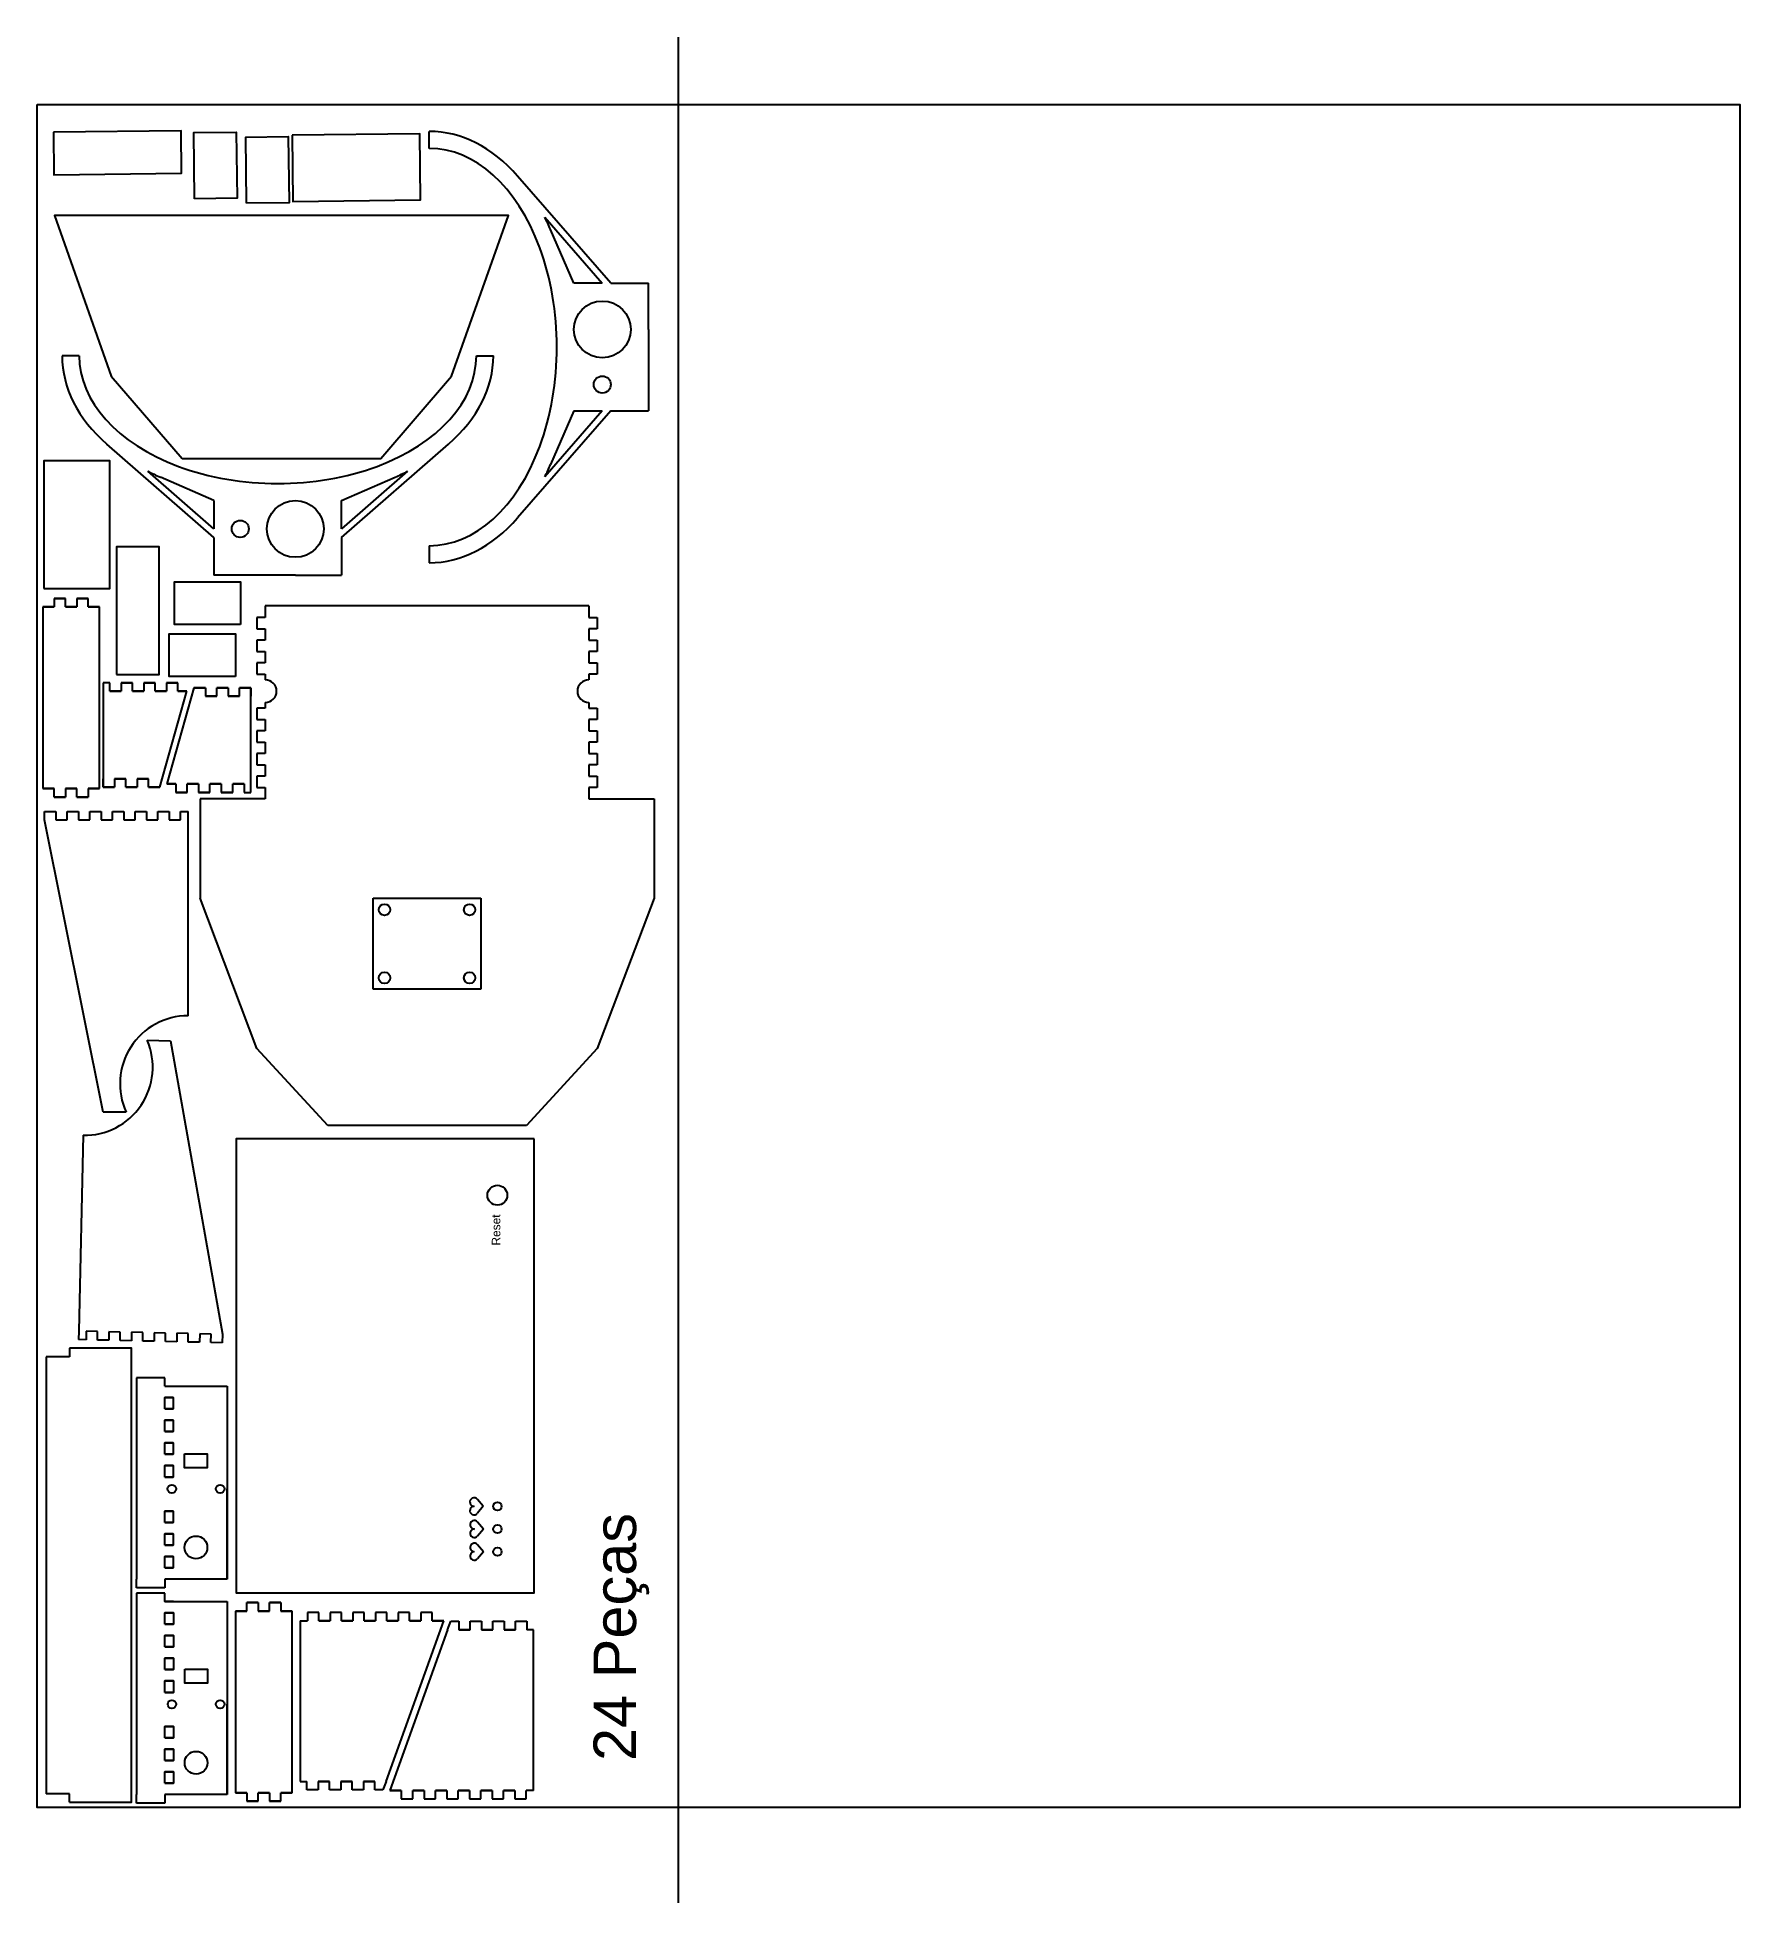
# Model space of a CAD drawing. Header units: inches. Extents: x 558 to 1158, y 400 to 1057.
import ezdxf

# ---------------------------------------------------------------- set-up
doc = ezdxf.new("R2010")
doc.units = ezdxf.units.IN
doc.header["$MEASUREMENT"] = 0
for name, color, linetype in [('corte 2', 5, 'Continuous'), ('corte1', 1, 'Continuous'), ('corte3', 2, 'Continuous'), ('gravação_1', 3, 'Continuous'), ('gravação_2', 6, 'Continuous')]:
    doc.layers.add(name, color=color, linetype=linetype)
doc.styles.get("Standard").update_dxf_attribs({"font": 'arial.ttf'})

msp = doc.modelspace()

# ---------------------------------------------------------------- linework, layer by layer
msp.add_lwpolyline([(557.97, 1033.05), (1157.97, 1033.05), (1157.97, 433.05), (557.97, 433.05)], close=True)
at = {"layer": 'corte 2'}
for p, q in [((696.11, 1017.62), (696.11, 1023.62)), ((760.11, 970.12), (727.22, 1007.85)), ((736.83, 993.38), (757.11, 970.12)), ((747.11, 970.12), (738.89, 989)), ((760.11, 970.12), (773.41, 970.12)), ((773.41, 953.82), (773.41, 970.12)), ((773.41, 953.82), (773.41, 925.12)), ((572.72, 944.56), (566.72, 944.56)), ((712.72, 944.56), (718.72, 944.56)), ((760.11, 925.12), (727.22, 887.4)), ((757.11, 925.12), (736.83, 901.86)), ((747.11, 925.12), (738.89, 906.25)), ((760.11, 925.12), (773.41, 925.12)), ((620.22, 880.56), (582.49, 913.45)), ((665.22, 880.56), (702.95, 913.45)), ((620.22, 883.56), (596.96, 903.84)), ((620.22, 893.56), (601.35, 901.78)), ((688.48, 903.84), (665.22, 883.56)), ((665.22, 893.56), (684.09, 901.78)), ((620.22, 880.56), (620.22, 867.26)), ((665.22, 880.56), (665.22, 867.26)), ((696.11, 877.62), (696.11, 871.62)), ((648.92, 867.26), (620.22, 867.26)), ((648.92, 867.26), (665.22, 867.26)), ((559.93, 856.05), (563.93, 856.05)), ((563.93, 856.05), (559.93, 856.05)), ((563.93, 859.05), (567.93, 859.05)), ((563.93, 859.05), (563.93, 856.05)), ((567.93, 856.05), (567.93, 859.05)), ((567.93, 856.05), (571.93, 856.05)), ((571.93, 856.05), (567.93, 856.05)), ((571.93, 859.05), (575.93, 859.05)), ((571.93, 859.05), (571.93, 856.05)), ((575.93, 856.05), (575.93, 859.05)), ((575.93, 856.05), (579.93, 856.05)), ((579.93, 856.05), (575.93, 856.05)), ((638.33, 856.39), (638.33, 852.39)), ((752.33, 856.39), (638.33, 856.39)), ((752.33, 856.39), (752.33, 852.39)), ((638.33, 852.39), (635.33, 852.39)), ((635.33, 852.39), (635.33, 848.39)), ((635.33, 848.39), (638.33, 848.39)), ((638.33, 848.39), (638.33, 844.39)), ((752.33, 852.39), (755.33, 852.39)), ((755.33, 848.39), (752.33, 848.39)), ((752.33, 848.39), (752.33, 844.39)), ((755.33, 852.39), (755.33, 848.39)), ((638.33, 844.39), (635.33, 844.39)), ((635.33, 844.39), (635.33, 840.39)), ((752.33, 844.39), (755.33, 844.39)), ((755.33, 844.39), (755.33, 840.39)), ((635.33, 840.39), (638.33, 840.39)), ((638.33, 836.39), (635.33, 836.39)), ((635.33, 836.39), (635.33, 832.39)), ((638.33, 840.39), (638.33, 836.39)), ((755.33, 840.39), (752.33, 840.39)), ((752.33, 840.39), (752.33, 836.39)), ((752.33, 836.39), (755.33, 836.39)), ((755.33, 836.39), (755.33, 832.39)), ((581.18, 829.37), (581.18, 792.51)), ((583.55, 829.37), (581.18, 829.37)), ((583.55, 826.37), (583.55, 829.37)), ((587.55, 829.37), (591.55, 829.37)), ((591.55, 829.37), (587.55, 829.37)), ((587.55, 829.37), (587.55, 826.37)), ((591.55, 826.37), (591.55, 829.37)), ((595.55, 829.37), (599.55, 829.37)), ((599.55, 829.37), (595.55, 829.37)), ((595.55, 829.37), (595.55, 826.37)), ((599.55, 826.37), (599.55, 829.37)), ((603.55, 829.37), (607.55, 829.37)), ((607.55, 829.37), (603.55, 829.37)), ((603.55, 829.37), (603.55, 826.37)), ((607.55, 826.37), (607.55, 829.37)), ((635.33, 832.39), (638.33, 832.39)), ((638.33, 832.39), (638.33, 830.39)), ((755.33, 832.39), (752.33, 832.39)), ((752.33, 832.39), (752.33, 830.39)), ((583.55, 826.37), (587.55, 826.37)), ((587.55, 826.37), (583.55, 826.37)), ((591.55, 826.37), (595.55, 826.37)), ((595.55, 826.37), (591.55, 826.37)), ((599.55, 826.37), (603.55, 826.37)), ((603.55, 826.37), (599.55, 826.37)), ((601.18, 792.51), (610.7, 826.37)), ((613.2, 827.58), (603.67, 793.73)), ((607.55, 826.37), (610.7, 826.37)), ((610.7, 826.37), (607.55, 826.37)), ((617.2, 827.58), (613.2, 827.58)), ((613.2, 827.58), (617.2, 827.58)), ((617.2, 827.58), (617.2, 824.58)), ((621.2, 824.58), (617.2, 824.58)), ((617.2, 824.58), (621.2, 824.58)), ((625.2, 827.58), (621.2, 827.58)), ((621.2, 824.58), (621.2, 827.58)), ((621.2, 827.58), (625.2, 827.58)), ((625.2, 827.58), (625.2, 824.58)), ((629.2, 824.58), (625.2, 824.58)), ((625.2, 824.58), (629.2, 824.58)), ((633.2, 827.58), (629.2, 827.58)), ((629.2, 824.58), (629.2, 827.58)), ((629.2, 827.58), (633.2, 827.58)), ((633.2, 790.73), (633.2, 827.58)), ((633.2, 827.58), (633.2, 824.58)), ((638.33, 822.39), (638.33, 820.39)), ((752.33, 822.39), (752.33, 820.39)), ((638.33, 820.39), (635.33, 820.39)), ((635.33, 820.39), (635.33, 816.39)), ((635.33, 816.39), (638.33, 816.39)), ((638.33, 816.39), (638.33, 812.39)), ((752.33, 820.39), (755.33, 820.39)), ((755.33, 816.39), (752.33, 816.39)), ((752.33, 816.39), (752.33, 812.39)), ((755.33, 820.39), (755.33, 816.39)), ((638.33, 812.39), (635.33, 812.39)), ((635.33, 812.39), (635.33, 808.39)), ((752.33, 812.39), (755.33, 812.39)), ((755.33, 812.39), (755.33, 808.39)), ((635.33, 808.39), (638.33, 808.39)), ((638.33, 804.39), (635.33, 804.39)), ((635.33, 804.39), (635.33, 800.39)), ((638.33, 808.39), (638.33, 804.39)), ((755.33, 808.39), (752.33, 808.39)), ((752.33, 808.39), (752.33, 804.39)), ((752.33, 804.39), (755.33, 804.39)), ((755.33, 804.39), (755.33, 800.39)), ((581.18, 792.51), (581.18, 795.51)), ((585.18, 795.51), (589.18, 795.51)), ((589.18, 795.51), (585.18, 795.51)), ((585.18, 795.51), (585.18, 792.51)), ((589.18, 792.51), (589.18, 795.51)), ((593.18, 795.51), (597.18, 795.51)), ((597.18, 795.51), (593.18, 795.51)), ((593.18, 795.51), (593.18, 792.51)), ((597.18, 792.51), (597.18, 795.51)), ((635.33, 800.39), (638.33, 800.39)), ((638.33, 796.39), (635.33, 796.39)), ((635.33, 796.39), (635.33, 792.39)), ((638.33, 800.39), (638.33, 796.39)), ((755.33, 800.39), (752.33, 800.39)), ((752.33, 800.39), (752.33, 796.39)), ((752.33, 796.39), (755.33, 796.39)), ((755.33, 796.39), (755.33, 792.39)), ((559.93, 792.05), (563.93, 792.05)), ((563.93, 792.05), (559.93, 792.05)), ((563.93, 789.05), (563.93, 792.05)), ((563.93, 789.05), (567.93, 789.05)), ((567.93, 792.05), (571.93, 792.05)), ((571.93, 792.05), (567.93, 792.05)), ((567.93, 792.05), (567.93, 789.05)), ((571.93, 789.05), (571.93, 792.05)), ((571.93, 789.05), (575.93, 789.05)), ((575.93, 792.05), (579.93, 792.05)), ((579.93, 792.05), (575.93, 792.05)), ((575.93, 792.05), (575.93, 789.05)), ((581.18, 792.51), (585.18, 792.51)), ((585.18, 792.51), (581.18, 792.51)), ((589.18, 792.51), (593.18, 792.51)), ((593.18, 792.51), (589.18, 792.51)), ((597.18, 792.51), (601.18, 792.51)), ((601.18, 792.51), (597.18, 792.51)), ((606.83, 793.73), (603.67, 793.73)), ((603.67, 793.73), (606.83, 793.73)), ((606.83, 793.73), (606.83, 790.73)), ((610.83, 790.73), (606.83, 790.73)), ((606.83, 790.73), (610.83, 790.73)), ((614.83, 793.73), (610.83, 793.73)), ((610.83, 790.73), (610.83, 793.73)), ((610.83, 793.73), (614.83, 793.73)), ((614.83, 793.73), (614.83, 790.73)), ((618.83, 790.73), (614.83, 790.73)), ((614.83, 790.73), (618.83, 790.73)), ((622.83, 793.73), (618.83, 793.73)), ((618.83, 790.73), (618.83, 793.73)), ((618.83, 793.73), (622.83, 793.73)), ((622.83, 793.73), (622.83, 790.73)), ((626.83, 790.73), (622.83, 790.73)), ((622.83, 790.73), (626.83, 790.73)), ((630.83, 793.73), (626.83, 793.73)), ((626.83, 790.73), (626.83, 793.73)), ((626.83, 793.73), (630.83, 793.73)), ((630.83, 793.73), (630.83, 790.73)), ((630.83, 790.73), (633.2, 790.73)), ((635.33, 792.39), (638.33, 792.39)), ((638.33, 792.39), (638.33, 788.39)), ((755.33, 792.39), (752.33, 792.39)), ((752.33, 792.39), (752.33, 788.39)), ((560.5, 781.03), (560.5, 784.03)), ((560.5, 784.03), (564.5, 784.03)), ((564.5, 784.03), (564.5, 781.03)), ((568.5, 781.03), (568.5, 784.03)), ((568.5, 784.03), (572.5, 784.03)), ((572.5, 784.03), (572.5, 781.03)), ((576.5, 781.03), (576.5, 784.03)), ((576.5, 784.03), (580.5, 784.03)), ((580.5, 784.03), (580.5, 781.03)), ((584.5, 781.03), (584.5, 784.03)), ((584.5, 784.03), (588.5, 784.03)), ((588.5, 784.03), (588.5, 781.03)), ((592.5, 781.03), (592.5, 784.03)), ((592.5, 784.03), (596.5, 784.03)), ((596.5, 784.03), (596.5, 781.03)), ((600.5, 781.03), (600.5, 784.03)), ((600.5, 784.03), (604.5, 784.03)), ((604.5, 784.03), (604.5, 781.03)), ((608.5, 781.03), (608.5, 784.03)), ((608.5, 784.03), (611.13, 784.03)), ((611.13, 781.03), (611.13, 784.03)), ((635.33, 788.39), (615.33, 788.39)), ((615.33, 788.39), (615.33, 753.39)), ((638.33, 788.39), (635.33, 788.39)), ((752.33, 788.39), (755.33, 788.39)), ((755.33, 788.39), (775.33, 788.39)), ((775.33, 788.39), (775.33, 753.39)), ((581.13, 678.03), (560.5, 781.03)), ((564.5, 781.03), (568.5, 781.03)), ((572.5, 781.03), (576.5, 781.03)), ((580.5, 781.03), (584.5, 781.03)), ((588.5, 781.03), (592.5, 781.03)), ((596.5, 781.03), (600.5, 781.03)), ((604.5, 781.03), (608.5, 781.03)), ((604.5, 781.03), (608.5, 781.03)), ((611.13, 712.03), (611.13, 781.03)), ((635.33, 700.47), (615.33, 753.39)), ((775.33, 753.39), (755.33, 700.47)), ((596.69, 703.39), (604.87, 703.21)), ((604.87, 703.21), (623.2, 599.78)), ((660.33, 673.39), (635.33, 700.47)), ((755.33, 700.47), (730.33, 673.39)), ((589.31, 678.03), (581.13, 678.03)), ((730.33, 673.39), (660.33, 673.39)), ((574.12, 669.89), (572.58, 600.9)), ((572.58, 600.9), (572.52, 597.9)), ((575.21, 600.84), (575.15, 597.84)), ((579.21, 600.76), (575.21, 600.84)), ((579.21, 600.76), (575.21, 600.84)), ((579.15, 597.76), (579.21, 600.76)), ((583.21, 600.67), (583.14, 597.67)), ((587.21, 600.58), (583.21, 600.67)), ((587.14, 597.58), (587.21, 600.58)), ((591.21, 600.49), (591.14, 597.49)), ((595.21, 600.4), (591.21, 600.49)), ((595.14, 597.4), (595.21, 600.4)), ((599.21, 600.31), (599.14, 597.31)), ((603.21, 600.22), (599.21, 600.31)), ((603.14, 597.22), (603.21, 600.22)), ((607.21, 600.13), (607.14, 597.13)), ((611.2, 600.04), (607.21, 600.13)), ((611.14, 597.04), (611.2, 600.04)), ((615.2, 599.96), (615.14, 596.96)), ((619.2, 599.87), (615.2, 599.96)), ((619.14, 596.87), (619.2, 599.87)), ((623.2, 599.78), (623.13, 596.78)), ((569.32, 591.88), (561.14, 591.88)), ((569.32, 594.88), (569.32, 591.88)), ((575.15, 597.84), (572.52, 597.9)), ((583.14, 597.67), (579.15, 597.76)), ((591.14, 597.49), (587.14, 597.58)), ((599.14, 597.31), (595.14, 597.4)), ((607.14, 597.13), (603.14, 597.22)), ((615.14, 596.96), (611.14, 597.04)), ((623.13, 596.78), (619.14, 596.87)), ((602.9, 584.5), (592.9, 584.5)), ((592.9, 584.5), (592.9, 581.5)), ((592.9, 581.5), (592.9, 513.5)), ((602.9, 581.5), (602.9, 584.5)), ((602.9, 581.5), (602.9, 584.5)), ((602.9, 581.5), (605.9, 581.5)), ((605.9, 581.5), (624.9, 581.5)), ((624.9, 581.5), (624.9, 513.5)), ((624.9, 513.5), (624.9, 545.3)), ((592.9, 510.5), (592.9, 513.5)), ((602.9, 513.5), (602.9, 510.5)), ((624.9, 513.5), (605.9, 513.5)), ((624.9, 513.5), (605.9, 513.5)), ((602.9, 510.5), (592.9, 510.5)), ((602.93, 508.63), (592.93, 508.63)), ((592.93, 508.63), (592.93, 505.63)), ((602.93, 505.63), (602.93, 508.63)), ((602.93, 505.63), (602.93, 508.63)), ((602.93, 505.63), (602.93, 508.63)), ((602.93, 505.63), (602.93, 508.63)), ((602.93, 505.63), (602.93, 508.63)), ((592.93, 505.63), (592.93, 437.63)), ((602.93, 505.63), (605.93, 505.63)), ((605.93, 505.63), (624.93, 505.63)), ((624.93, 505.63), (624.93, 437.63)), ((631.77, 502.28), (627.77, 502.28)), ((627.77, 502.28), (631.77, 502.28)), ((635.77, 505.28), (631.77, 505.28)), ((631.77, 502.28), (631.77, 505.28)), ((635.77, 505.28), (635.77, 502.28)), ((639.77, 502.28), (635.77, 502.28)), ((635.77, 502.28), (639.77, 502.28)), ((643.77, 505.28), (639.77, 505.28)), ((639.77, 502.28), (639.77, 505.28)), ((643.77, 505.28), (643.77, 502.28)), ((647.77, 502.28), (643.77, 502.28)), ((643.77, 502.28), (647.77, 502.28)), ((657.2, 501.81), (653.2, 501.81)), ((653.2, 501.81), (653.2, 498.81)), ((657.2, 498.81), (657.2, 501.81)), ((665.2, 501.81), (661.2, 501.81)), ((661.2, 501.81), (661.2, 498.81)), ((665.2, 498.81), (665.2, 501.81)), ((673.2, 501.81), (669.2, 501.81)), ((669.2, 501.81), (669.2, 498.81)), ((673.2, 498.81), (673.2, 501.81)), ((681.2, 501.81), (677.2, 501.81)), ((677.2, 501.81), (677.2, 498.81)), ((681.2, 498.81), (681.2, 501.81)), ((689.2, 501.81), (685.2, 501.81)), ((685.2, 501.81), (685.2, 498.81)), ((689.2, 498.81), (689.2, 501.81)), ((697.2, 501.81), (693.2, 501.81)), ((693.2, 501.81), (693.2, 498.81)), ((697.2, 498.81), (697.2, 501.81)), ((650.57, 498.81), (653.2, 498.81)), ((650.57, 498.81), (650.57, 442.24)), ((657.2, 498.81), (661.2, 498.81)), ((661.2, 498.81), (657.2, 498.81)), ((665.2, 498.81), (669.2, 498.81)), ((669.2, 498.81), (665.2, 498.81)), ((673.2, 498.81), (677.2, 498.81)), ((677.2, 498.81), (673.2, 498.81)), ((680.94, 442.24), (701.2, 498.81)), ((681.2, 498.81), (685.2, 498.81)), ((685.2, 498.81), (681.2, 498.81)), ((702.53, 495.65), (682.27, 439.08)), ((689.2, 498.81), (693.2, 498.81)), ((693.2, 498.81), (689.2, 498.81)), ((697.2, 498.81), (701.2, 498.81)), ((701.2, 498.81), (697.2, 498.81)), ((702.53, 495.65), (703.7, 498.65)), ((703.7, 498.65), (706.53, 498.65)), ((706.53, 498.65), (706.53, 495.65)), ((710.53, 495.65), (706.53, 495.65)), ((706.53, 495.65), (710.53, 495.65)), ((710.53, 495.65), (710.53, 498.65)), ((710.53, 498.65), (714.53, 498.65)), ((714.53, 498.65), (714.53, 495.65)), ((718.53, 495.65), (714.53, 495.65)), ((714.53, 495.65), (718.53, 495.65)), ((718.53, 495.65), (718.53, 498.65)), ((718.53, 498.65), (722.53, 498.65)), ((722.53, 498.65), (722.53, 495.65)), ((726.53, 495.65), (722.53, 495.65)), ((722.53, 495.65), (726.53, 495.65)), ((726.53, 495.65), (726.53, 498.65)), ((726.53, 498.65), (730.53, 498.65)), ((730.53, 498.65), (730.53, 495.65)), ((732.9, 495.65), (730.53, 495.65)), ((732.9, 439.08), (732.9, 495.65)), ((624.93, 437.63), (624.93, 469.43)), ((650.57, 442.24), (652.94, 442.24)), ((652.94, 439.24), (652.94, 442.24)), ((656.94, 442.24), (660.94, 442.24)), ((660.94, 442.24), (656.94, 442.24)), ((656.94, 442.24), (656.94, 439.24)), ((660.94, 439.24), (660.94, 442.24)), ((664.94, 442.24), (668.94, 442.24)), ((668.94, 442.24), (664.94, 442.24)), ((664.94, 442.24), (664.94, 439.24)), ((668.94, 439.24), (668.94, 442.24)), ((672.94, 442.24), (676.94, 442.24)), ((676.94, 442.24), (672.94, 442.24)), ((672.94, 442.24), (672.94, 439.24)), ((676.94, 439.24), (676.94, 442.24)), ((680.94, 442.24), (679.77, 439.24)), ((569.32, 437.88), (561.14, 437.88)), ((569.32, 434.88), (569.32, 437.88)), ((592.93, 434.63), (592.93, 437.63)), ((602.93, 434.63), (592.93, 434.63)), ((602.93, 437.63), (602.93, 434.63)), ((624.93, 437.63), (605.93, 437.63)), ((624.93, 437.63), (605.93, 437.63)), ((631.77, 438.28), (627.77, 438.28)), ((627.77, 438.28), (631.77, 438.28)), ((631.77, 438.28), (631.77, 435.28)), ((635.77, 435.28), (631.77, 435.28)), ((639.77, 438.28), (635.77, 438.28)), ((635.77, 435.28), (635.77, 438.28)), ((635.77, 438.28), (639.77, 438.28)), ((639.77, 438.28), (639.77, 435.28)), ((643.77, 435.28), (639.77, 435.28)), ((647.77, 438.28), (643.77, 438.28)), ((643.77, 435.28), (643.77, 438.28)), ((643.77, 438.28), (647.77, 438.28)), ((656.94, 439.24), (652.94, 439.24)), ((664.94, 439.24), (660.94, 439.24)), ((672.94, 439.24), (668.94, 439.24)), ((679.77, 439.24), (676.94, 439.24)), ((686.27, 439.08), (682.27, 439.08)), ((682.27, 439.08), (686.27, 439.08)), ((686.27, 439.08), (686.27, 436.08)), ((686.27, 436.08), (690.27, 436.08)), ((694.27, 439.08), (690.27, 439.08)), ((690.27, 436.08), (690.27, 439.08)), ((690.27, 439.08), (694.27, 439.08)), ((694.27, 439.08), (694.27, 436.08)), ((694.27, 436.08), (698.27, 436.08)), ((702.27, 439.08), (698.27, 439.08)), ((698.27, 436.08), (698.27, 439.08)), ((698.27, 439.08), (702.27, 439.08)), ((702.27, 439.08), (702.27, 436.08)), ((702.27, 436.08), (706.27, 436.08)), ((710.27, 439.08), (706.27, 439.08)), ((706.27, 436.08), (706.27, 439.08)), ((706.27, 439.08), (710.27, 439.08)), ((710.27, 439.08), (710.27, 436.08)), ((710.27, 436.08), (714.27, 436.08)), ((718.27, 439.08), (714.27, 439.08)), ((714.27, 436.08), (714.27, 439.08)), ((714.27, 439.08), (718.27, 439.08)), ((718.27, 439.08), (718.27, 436.08)), ((718.27, 436.08), (722.27, 436.08)), ((726.27, 439.08), (722.27, 439.08)), ((722.27, 436.08), (722.27, 439.08)), ((722.27, 439.08), (726.27, 439.08)), ((726.27, 439.08), (726.27, 436.08)), ((726.27, 436.08), (730.27, 436.08)), ((732.9, 439.08), (730.27, 439.08)), ((730.27, 436.08), (730.27, 439.08))]:
    msp.add_line(p, q, dxfattribs=at)
for points in [[(609, 908.34), (679, 908.34), (704, 937.34), (724, 994), (564, 994), (584, 937.34)], [(733.13, 668.67), (628.08, 668.67), (628.08, 508.67), (733.13, 508.67)]]:
    msp.add_lwpolyline(points, close=True, dxfattribs=at)
for points in [[(757.11, 970.12), (747.11, 970.12)], [(747.11, 925.12), (757.11, 925.12)], [(620.22, 893.56), (620.22, 883.56)], [(665.22, 883.56), (665.22, 893.56)], [(559.93, 856.05), (559.93, 792.05)], [(567.93, 859.05), (563.93, 859.05)], [(575.93, 859.05), (571.93, 859.05)], [(579.93, 792.05), (579.93, 856.05)], [(563.93, 789.05), (567.93, 789.05)], [(567.93, 789.05), (563.93, 789.05)], [(571.93, 789.05), (575.93, 789.05)], [(575.93, 789.05), (571.93, 789.05)], [(561.14, 591.88), (561.14, 437.88)], [(569.32, 434.88), (591.14, 434.88), (591.14, 594.88), (569.32, 594.88)], [(605.9, 513.5), (602.9, 513.5)], [(605.93, 505.63), (602.93, 505.63), (602.93, 508.63)], [(602.93, 505.63), (605.93, 505.63)], [(627.77, 502.28), (627.77, 438.28)], [(635.77, 505.28), (631.77, 505.28)], [(631.77, 505.28), (635.77, 505.28)], [(643.77, 505.28), (639.77, 505.28)], [(639.77, 505.28), (643.77, 505.28)], [(647.77, 438.28), (647.77, 502.28)], [(605.93, 437.63), (602.93, 437.63)], [(631.77, 435.28), (635.77, 435.28)], [(639.77, 435.28), (643.77, 435.28)]]:
    msp.add_lwpolyline(points, dxfattribs=at)
for centre, radius, start, end in [((638.33, 826.39), 4, 270, 90), ((752.33, 826.39), 4, 90, 270), ((611.13, 688.03), 24, 90, 204.62432), ((574.65, 693.88), 24, 268.72652, 23.35083)]:
    msp.add_arc(centre, radius, start, end, dxfattribs=at)
for centre, major_axis, ratio, start_param, end_param in [((696.11, 947.62), (0, -76), 0.671053, 2.485634, 3.141593), ((696.11, 947.62), (0, -70), 0.642857, 0, 3.141593), ((696.11, 947.62), (0, -76), 0.671053, 2.146459, 2.216955), ((642.72, 944.56), (-76, 0), 0.671053, 0, 0.655959), ((642.72, 944.56), (-70, 0), 0.642857, 0, 3.141593), ((642.72, 944.56), (-76, 0), 0.671053, 2.485634, 3.141593), ((642.72, 944.56), (-76, 0), 0.671053, 0.924638, 0.995133), ((642.72, 944.56), (-76, 0), 0.671053, 2.146459, 2.216955), ((696.11, 947.62), (0, -76), 0.671053, 0.924638, 0.995133), ((696.11, 947.62), (0, -76), 0.671053, 0, 0.655959)]:
    msp.add_ellipse(centre, major_axis=major_axis, ratio=ratio, start_param=start_param, end_param=end_param, dxfattribs=at)
at = {"layer": 'corte1'}
for p, q in [((605.9, 577.5), (602.9, 577.5)), ((602.9, 573.5), (602.9, 577.5)), ((602.9, 573.5), (602.9, 577.5)), ((602.9, 577.5), (605.9, 577.5)), ((602.9, 573.5), (602.9, 577.5)), ((602.9, 573.5), (602.9, 577.5)), ((602.9, 573.5), (605.9, 573.5)), ((602.9, 573.5), (605.9, 573.5)), ((605.9, 577.5), (605.9, 573.5)), ((605.9, 569.5), (602.9, 569.5)), ((602.9, 565.5), (602.9, 569.5)), ((602.9, 565.5), (602.9, 569.5)), ((602.9, 569.5), (605.9, 569.5)), ((602.9, 565.5), (602.9, 569.5)), ((602.9, 565.5), (602.9, 569.5)), ((602.9, 565.5), (605.9, 565.5)), ((602.9, 565.5), (605.9, 565.5)), ((605.9, 569.5), (605.9, 565.5)), ((605.9, 561.5), (602.9, 561.5)), ((602.9, 557.5), (602.9, 561.5)), ((602.9, 557.5), (602.9, 561.5)), ((602.9, 561.5), (605.9, 561.5)), ((602.9, 557.5), (602.9, 561.5)), ((602.9, 557.5), (602.9, 561.5)), ((605.9, 561.5), (605.9, 557.5)), ((602.9, 557.5), (605.9, 557.5)), ((602.9, 557.5), (605.9, 557.5)), ((605.9, 553.5), (602.9, 553.5)), ((602.9, 549.5), (602.9, 553.5)), ((602.9, 549.5), (602.9, 553.5)), ((602.9, 553.5), (605.9, 553.5)), ((602.9, 549.5), (602.9, 553.5)), ((602.9, 549.5), (602.9, 553.5)), ((605.9, 553.5), (605.9, 549.5)), ((602.9, 549.5), (605.9, 549.5)), ((605.9, 537.5), (602.9, 537.5)), ((602.9, 533.5), (602.9, 537.5)), ((602.9, 533.5), (602.9, 537.5)), ((602.9, 537.5), (605.9, 537.5)), ((602.9, 533.5), (602.9, 537.5)), ((602.9, 533.5), (602.9, 537.5)), ((602.9, 533.5), (605.9, 533.5)), ((602.9, 533.5), (605.9, 533.5)), ((605.9, 537.5), (605.9, 533.5)), ((605.9, 529.5), (602.9, 529.5)), ((602.9, 525.5), (602.9, 529.5)), ((602.9, 525.5), (602.9, 529.5)), ((602.9, 529.5), (605.9, 529.5)), ((602.9, 525.5), (602.9, 529.5)), ((602.9, 525.5), (602.9, 529.5)), ((605.9, 529.5), (605.9, 525.5)), ((602.9, 525.5), (605.9, 525.5)), ((602.9, 525.5), (605.9, 525.5)), ((605.9, 521.5), (602.9, 521.5)), ((602.9, 517.5), (602.9, 521.5)), ((602.9, 517.5), (602.9, 521.5)), ((602.9, 521.5), (605.9, 521.5)), ((602.9, 517.5), (602.9, 521.5)), ((602.9, 517.5), (602.9, 521.5)), ((605.9, 521.5), (605.9, 517.5)), ((602.9, 517.5), (605.9, 517.5)), ((605.93, 501.63), (602.93, 501.63)), ((602.93, 497.63), (602.93, 501.63)), ((602.93, 497.63), (602.93, 501.63)), ((602.93, 501.63), (605.93, 501.63)), ((602.93, 497.63), (602.93, 501.63)), ((602.93, 497.63), (602.93, 501.63)), ((605.93, 501.63), (605.93, 497.63)), ((602.93, 497.63), (605.93, 497.63)), ((602.93, 497.63), (605.93, 497.63)), ((605.93, 493.63), (602.93, 493.63)), ((602.93, 489.63), (602.93, 493.63)), ((602.93, 489.63), (602.93, 493.63)), ((602.93, 493.63), (605.93, 493.63)), ((602.93, 489.63), (602.93, 493.63)), ((602.93, 489.63), (602.93, 493.63)), ((605.93, 493.63), (605.93, 489.63)), ((602.93, 489.63), (605.93, 489.63)), ((602.93, 489.63), (605.93, 489.63)), ((605.93, 485.63), (602.93, 485.63)), ((602.93, 481.63), (602.93, 485.63)), ((602.93, 481.63), (602.93, 485.63)), ((602.93, 485.63), (605.93, 485.63)), ((602.93, 481.63), (602.93, 485.63)), ((602.93, 481.63), (602.93, 485.63)), ((602.93, 481.63), (605.93, 481.63)), ((602.93, 481.63), (605.93, 481.63)), ((605.93, 485.63), (605.93, 481.63)), ((605.93, 477.63), (602.93, 477.63)), ((602.93, 473.63), (602.93, 477.63)), ((602.93, 473.63), (602.93, 477.63)), ((602.93, 477.63), (605.93, 477.63)), ((602.93, 473.63), (602.93, 477.63)), ((602.93, 473.63), (602.93, 477.63)), ((602.93, 473.63), (605.93, 473.63)), ((605.93, 477.63), (605.93, 473.63)), ((605.93, 461.63), (602.93, 461.63)), ((602.93, 457.63), (602.93, 461.63)), ((602.93, 457.63), (602.93, 461.63)), ((602.93, 461.63), (605.93, 461.63)), ((602.93, 457.63), (602.93, 461.63)), ((602.93, 457.63), (602.93, 461.63)), ((605.93, 461.63), (605.93, 457.63)), ((602.93, 457.63), (605.93, 457.63)), ((602.93, 457.63), (605.93, 457.63)), ((605.93, 453.63), (602.93, 453.63)), ((602.93, 449.63), (602.93, 453.63)), ((602.93, 449.63), (602.93, 453.63)), ((602.93, 453.63), (605.93, 453.63)), ((602.93, 449.63), (602.93, 453.63)), ((602.93, 449.63), (602.93, 453.63)), ((605.93, 453.63), (605.93, 449.63)), ((602.93, 449.63), (605.93, 449.63)), ((602.93, 449.63), (605.93, 449.63)), ((605.93, 445.63), (602.93, 445.63)), ((602.93, 441.63), (602.93, 445.63)), ((602.93, 441.63), (602.93, 445.63)), ((602.93, 445.63), (605.93, 445.63)), ((602.93, 441.63), (602.93, 445.63)), ((602.93, 441.63), (602.93, 445.63)), ((602.93, 441.63), (605.93, 441.63)), ((605.93, 445.63), (605.93, 441.63))]:
    msp.add_line(p, q, dxfattribs=at)
for points in [[(563.67, 1023.31), (563.85, 1008.31), (608.84, 1008.85), (608.66, 1023.85)], [(613.4, 999.87), (613.12, 1023.17), (628.12, 1023.35), (628.4, 1000.05)], [(631.7, 998.27), (631.42, 1021.57), (646.42, 1021.75), (646.7, 998.45)], [(647.76, 1022.26), (648.04, 998.96), (693.03, 999.51), (692.75, 1022.8)], [(560.29, 862.59), (583.59, 862.59), (583.59, 907.59), (560.29, 907.59)], [(585.94, 832.29), (600.94, 832.29), (600.94, 877.29), (585.94, 877.29)], [(629.59, 849.87), (606.29, 849.87), (606.29, 864.87), (629.59, 864.87)], [(627.77, 831.58), (604.47, 831.58), (604.47, 846.58), (627.77, 846.58)], [(602.9, 573.5), (602.9, 577.5), (605.9, 577.5), (605.9, 573.5)], [(602.9, 565.5), (602.9, 569.5), (605.9, 569.5), (605.9, 565.5)], [(602.9, 557.5), (602.9, 561.5), (605.9, 561.5), (605.9, 557.5)], [(602.9, 549.5), (602.9, 553.5), (605.9, 553.5), (605.9, 549.5)], [(609.9, 557.7), (617.9, 557.7), (617.9, 552.7), (609.9, 552.7)], [(602.9, 533.5), (602.9, 537.5), (605.9, 537.5), (605.9, 533.5)], [(602.9, 525.5), (602.9, 529.5), (605.9, 529.5), (605.9, 525.5)], [(602.9, 517.5), (602.9, 521.5), (605.9, 521.5), (605.9, 517.5)], [(602.93, 497.63), (602.93, 501.63), (605.93, 501.63), (605.93, 497.63)], [(602.93, 489.63), (602.93, 493.63), (605.93, 493.63), (605.93, 489.63)], [(602.93, 481.63), (602.93, 485.63), (605.93, 485.63), (605.93, 481.63)], [(609.93, 481.83), (617.93, 481.83), (617.93, 476.83), (609.93, 476.83)], [(602.93, 473.63), (602.93, 477.63), (605.93, 477.63), (605.93, 473.63)], [(602.93, 457.63), (602.93, 461.63), (605.93, 461.63), (605.93, 457.63)], [(602.93, 449.63), (602.93, 453.63), (605.93, 453.63), (605.93, 449.63)], [(602.93, 441.63), (602.93, 445.63), (605.93, 445.63), (605.93, 441.63)]]:
    msp.add_lwpolyline(points, close=True, dxfattribs=at)
for points in [[(605.9, 577.5), (602.9, 577.5)], [(602.9, 573.5), (605.9, 573.5)], [(605.9, 569.5), (602.9, 569.5)], [(602.9, 565.5), (605.9, 565.5)], [(605.9, 561.5), (602.9, 561.5)], [(602.9, 557.5), (605.9, 557.5)], [(605.9, 553.5), (602.9, 553.5)], [(602.9, 549.5), (605.9, 549.5)], [(605.9, 537.5), (602.9, 537.5)], [(602.9, 533.5), (605.9, 533.5)], [(605.9, 529.5), (602.9, 529.5)], [(602.9, 525.5), (605.9, 525.5)], [(605.9, 521.5), (602.9, 521.5)], [(602.9, 517.5), (605.9, 517.5)], [(605.93, 501.63), (602.93, 501.63)], [(602.93, 497.63), (605.93, 497.63)], [(605.93, 493.63), (602.93, 493.63)], [(602.93, 489.63), (605.93, 489.63)], [(605.93, 485.63), (602.93, 485.63)], [(602.93, 481.63), (605.93, 481.63)], [(605.93, 477.63), (602.93, 477.63)], [(602.93, 473.63), (605.93, 473.63)], [(605.93, 461.63), (602.93, 461.63)], [(602.93, 457.63), (605.93, 457.63)], [(605.93, 453.63), (602.93, 453.63)], [(602.93, 449.63), (605.93, 449.63)], [(605.93, 445.63), (602.93, 445.63)], [(602.93, 441.63), (605.93, 441.63)]]:
    msp.add_lwpolyline(points, dxfattribs=at)
for centre, radius in [((757.11, 953.82), 10), ((757.11, 934.42), 3), ((648.92, 883.56), 10), ((629.52, 883.56), 3), ((680.33, 749.39), 2), ((710.33, 749.39), 2), ((680.33, 725.39), 2), ((710.33, 725.39), 2), ((720.13, 648.78), 3.5), ((605.4, 545.3), 1.5), ((622.4, 545.3), 1.5), ((720.13, 539.17), 1.5), ((720.13, 531.17), 1.5), ((613.9, 524.7), 4), ((720.13, 523.17), 1.5), ((605.43, 469.43), 1.5), ((622.43, 469.43), 1.5), ((613.93, 448.83), 4)]:
    msp.add_circle(centre, radius, dxfattribs=at)
at = {"layer": 'corte3'}
msp.add_line((783.86, 1056.76), (783.86, 399.52), dxfattribs=at)
at = {"layer": 'gravação_1'}
for p, q in [((676.33, 721.39), (676.33, 753.39)), ((676.33, 753.39), (714.33, 753.39)), ((714.33, 753.39), (714.33, 721.39)), ((714.33, 721.39), (676.33, 721.39))]:
    msp.add_line(p, q, dxfattribs=at)
at = {"layer": 'gravação_2'}
for p, q in [((715.14, 539.17), (713.1, 541.63)), ((715.14, 539.17), (713.1, 536.71)), ((715.21, 531.17), (713.17, 533.63)), ((715.21, 531.17), (713.17, 528.71)), ((715.2, 523.17), (713.16, 525.63)), ((715.2, 523.17), (713.16, 520.71))]:
    msp.add_line(p, q, dxfattribs=at)
for centre, start, end in [((711.95, 540.67), 39.70287, 270), ((711.95, 537.67), 90, 320.29713), ((712.02, 532.67), 39.70287, 270), ((712, 524.67), 39.70287, 270), ((712.02, 529.67), 90, 320.29713), ((712, 521.67), 90, 320.29713)]:
    msp.add_arc(centre, 1.5, start, end, dxfattribs=at)

# ---------------------------------------------------------------- texts
at = {"layer": 'gravação_1'}
msp.add_text('24 Peças', height=15, rotation=90, dxfattribs=at).set_placement((769.01, 449.45))
at = {"layer": 'gravação_2'}
msp.add_text('Reset', height=3, rotation=90, dxfattribs=at).set_placement((721.15, 631.06))

doc.saveas('drawing.dxf')
